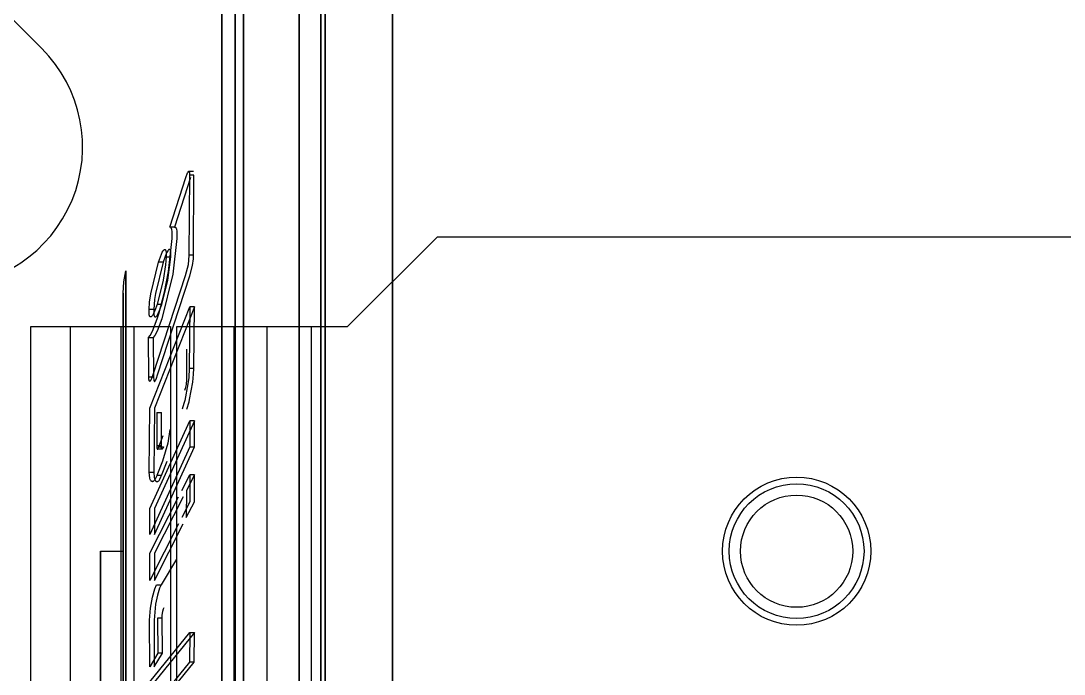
# Model space of a CAD drawing. Header units: millimetres. Extents: x 10366 to 13995, y 24552 to 29685.
# Drawn here: x 12633.1 to 12657.02, y 27334.73 to 27349.71 of the extents above; entities that cross this region are included whole.
import ezdxf

# ---------------------------------------------------------------- set-up
doc = ezdxf.new("R2010")
doc.units = ezdxf.units.MM
doc.header["$LTSCALE"] = 3
doc.layers.add('DomyÅ›lny', color=7, linetype='Continuous')

msp = doc.modelspace()

# ---------------------------------------------------------------- linework, layer by layer
at = {"layer": 'DomyÅ›lny'}
for p, q in [((12628.428, 27354.226), (12633.578, 27349.077)), ((12636.949, 27346.264), (12637.055, 27346.264)), ((12637.067, 27346.172), (12636.961, 27346.172)), ((12636.62, 27344.983), (12636.514, 27344.983)), ((12640.589, 27342.7), (12642.649, 27344.76)), ((12642.649, 27344.76), (12659.126, 27344.76)), ((12637.055, 27344.339), (12636.948, 27344.339)), ((12636.357, 27344.179), (12636.251, 27344.179)), ((12636.43, 27344.299), (12636.536, 27344.299)), ((12636.329, 27343.21), (12636.223, 27343.21)), ((12637.075, 27343.154), (12636.969, 27343.154)), ((12636.143, 27343.093), (12636.037, 27343.093)), ((12633.328, 27327.252), (12633.328, 27342.7)), ((12634.233, 27331.388), (12634.233, 27342.7)), ((12634.233, 27342.7), (12636.525, 27342.7)), ((12635.388, 27342.7), (12635.388, 27327.252)), ((12635.69, 27342.7), (12635.69, 27331.388)), ((12636.525, 27342.7), (12636.525, 27334.079)), ((12636.675, 27332.486), (12636.675, 27342.7)), ((12637.981, 27342.7), (12637.981, 27334.079)), ((12638.735, 27342.7), (12638.735, 27332.486)), ((12639.765, 27311.804), (12639.765, 27342.7)), ((12639.765, 27342.7), (12640.589, 27342.7)), ((12636.027, 27342.451), (12636.133, 27342.451)), ((12637.063, 27341.741), (12636.957, 27341.741)), ((12636.14, 27341.538), (12636.033, 27341.538)), ((12636.218, 27340.732), (12636.325, 27340.732)), ((12637.077, 27340.537), (12636.971, 27340.537)), ((12636.261, 27339.945), (12636.363, 27340.205)), ((12636.969, 27339.942), (12636.053, 27337.937)), ((12636.159, 27337.937), (12637.075, 27339.942)), ((12636.321, 27339.965), (12636.215, 27339.965)), ((12636.334, 27339.892), (12636.228, 27339.892)), ((12636.261, 27339.945), (12636.367, 27339.945)), ((12636.969, 27339.942), (12637.075, 27339.942)), ((12636.347, 27339.616), (12636.217, 27339.287)), ((12636.323, 27339.287), (12636.453, 27339.616)), ((12636.041, 27339.365), (12636.147, 27339.365)), ((12636.323, 27339.287), (12636.217, 27339.287)), ((12636.788, 27338.944), (12636.971, 27339.305)), ((12637.077, 27339.305), (12636.894, 27338.944)), ((12637.077, 27339.305), (12636.971, 27339.305)), ((12636.969, 27338.684), (12636.785, 27338.323)), ((12636.891, 27338.323), (12637.075, 27338.684)), ((12636.712, 27338.179), (12636.052, 27336.881)), ((12636.159, 27336.881), (12636.818, 27338.179)), ((12634.925, 27337.551), (12635.44, 27337.551)), ((12636.21, 27336.781), (12636.317, 27336.781)), ((12636.338, 27336.016), (12636.232, 27336.016)), ((12636.97, 27335.688), (12637.076, 27335.688)), ((12636.235, 27335.21), (12636.051, 27334.899)), ((12636.157, 27334.899), (12636.341, 27335.21)), ((12636.341, 27335.21), (12636.235, 27335.21)), ((12637.069, 27335.007), (12636.962, 27335.007))]:
    msp.add_line(p, q, dxfattribs=at)
for points in [[(12641.619, 27327.252, 0), (12641.619, 27364.449, 0)], [(12638.014, 27327.252, 0), (12638.014, 27294.968, 0), (12638.014, 27327.252, 0), (12638.014, 27359.536, 0)], [(12639.478, 27327.252, 0), (12639.478, 27300.553, 0), (12639.478, 27327.252, 0), (12639.478, 27353.952, 0)], [(12639.478, 27327.252, 0), (12639.478, 27353.952, 0)], [(12639.976, 27327.252, 0), (12639.976, 27353.926, 0)], [(12639.976, 27327.252, 0), (12639.976, 27353.926, 0), (12639.976, 27327.252, 0), (12639.976, 27300.579, 0)], [(12640.074, 27327.252, 0), (12640.074, 27300.682, 0), (12640.074, 27327.252, 0), (12640.074, 27353.823, 0)], [(12638.202, 27327.252, 0), (12638.202, 27352.999, 0), (12638.202, 27327.252, 0), (12638.202, 27301.506, 0)], [(12640.074, 27327.252, 0), (12640.074, 27353.101, 0), (12640.074, 27327.252, 0), (12640.074, 27301.403, 0)], [(12637.703, 27327.252, 0), (12637.703, 27301.894, 0), (12637.703, 27327.252, 0), (12637.703, 27352.611, 0)], [(12635.503, 27327.252, 0), (12635.503, 27343.98, 0), (12635.503, 27327.252, 0), (12635.503, 27310.524, 0)], [(12635.44, 27327.252, 0), (12635.44, 27311.033, 0), (12635.44, 27327.252, 0), (12635.44, 27343.471, 0)], [(12634.925, 27327.252, 0), (12634.925, 27316.954, 0), (12634.925, 27327.252, 0), (12634.925, 27337.551, 0)]]:
    msp.add_polyline3d(points, close=True, dxfattribs=at)
for points in [[(12636.883, 27346.119, 0), (12636.921, 27346.223, 0), (12636.931, 27346.244, 0), (12636.936, 27346.252, 0), (12636.94, 27346.258, 0), (12636.942, 27346.26, 0), (12636.944, 27346.262, 0), (12636.945, 27346.263, 0), (12636.946, 27346.263, 0), (12636.947, 27346.264, 0), (12636.948, 27346.264, 0), (12636.949, 27346.264, 0), (12636.949, 27346.264, 0), (12636.95, 27346.264, 0), (12636.951, 27346.264, 0), (12636.951, 27346.263, 0), (12636.952, 27346.263, 0), (12636.953, 27346.263, 0), (12636.953, 27346.261, 0), (12636.954, 27346.26, 0), (12636.956, 27346.257, 0), (12636.957, 27346.254, 0), (12636.959, 27346.246, 0), (12636.961, 27346.224, 0), (12636.961, 27346.172, 0)], [(12636.514, 27344.983, 0), (12636.883, 27346.119, 0)], [(12636.99, 27346.119, 0), (12636.62, 27344.983, 0)], [(12636.961, 27346.172, 0), (12636.948, 27344.339, 0)], [(12637.055, 27344.339, 0), (12637.067, 27346.172, 0)], [(12636.568, 27344.72, 0), (12636.568, 27344.823, 0), (12636.565, 27344.878, 0), (12636.558, 27344.927, 0), (12636.553, 27344.947, 0), (12636.547, 27344.961, 0), (12636.544, 27344.967, 0), (12636.542, 27344.971, 0), (12636.539, 27344.975, 0), (12636.536, 27344.978, 0), (12636.533, 27344.98, 0), (12636.53, 27344.981, 0), (12636.527, 27344.982, 0), (12636.524, 27344.983, 0), (12636.521, 27344.983, 0), (12636.514, 27344.983, 0)], [(12636.62, 27344.983, 0), (12636.625, 27344.983, 0), (12636.627, 27344.983, 0), (12636.63, 27344.983, 0), (12636.633, 27344.982, 0), (12636.636, 27344.981, 0), (12636.639, 27344.98, 0), (12636.642, 27344.978, 0), (12636.645, 27344.975, 0), (12636.648, 27344.971, 0), (12636.651, 27344.967, 0), (12636.656, 27344.954, 0), (12636.662, 27344.938, 0), (12636.67, 27344.891, 0), (12636.675, 27344.72, 0)], [(12636.222, 27342.875, 0), (12636.26, 27342.995, 0), (12636.389, 27343.488, 0), (12636.483, 27343.963, 0), (12636.568, 27344.72, 0)], [(12636.675, 27344.72, 0), (12636.579, 27343.905, 0), (12636.328, 27342.875, 0)], [(12636.251, 27344.179, 0), (12636.318, 27344.361, 0), (12636.339, 27344.405, 0), (12636.358, 27344.436, 0), (12636.374, 27344.456, 0), (12636.381, 27344.463, 0), (12636.384, 27344.465, 0), (12636.387, 27344.467, 0), (12636.39, 27344.468, 0), (12636.393, 27344.469, 0), (12636.396, 27344.47, 0), (12636.398, 27344.47, 0), (12636.401, 27344.47, 0), (12636.403, 27344.469, 0), (12636.405, 27344.468, 0), (12636.407, 27344.467, 0), (12636.409, 27344.466, 0), (12636.41, 27344.464, 0), (12636.413, 27344.46, 0), (12636.416, 27344.456, 0), (12636.419, 27344.448, 0), (12636.423, 27344.434, 0), (12636.428, 27344.402, 0), (12636.43, 27344.299, 0)], [(12636.536, 27344.299, 0), (12636.534, 27344.401, 0), (12636.529, 27344.434, 0), (12636.525, 27344.45, 0), (12636.52, 27344.459, 0), (12636.518, 27344.463, 0), (12636.516, 27344.465, 0), (12636.514, 27344.466, 0), (12636.512, 27344.468, 0), (12636.51, 27344.469, 0), (12636.508, 27344.469, 0), (12636.505, 27344.47, 0), (12636.503, 27344.47, 0), (12636.5, 27344.469, 0), (12636.497, 27344.469, 0), (12636.494, 27344.467, 0), (12636.491, 27344.465, 0), (12636.483, 27344.459, 0), (12636.474, 27344.449, 0), (12636.464, 27344.435, 0), (12636.437, 27344.389, 0), (12636.357, 27344.179, 0)], [(12636.948, 27344.339, 0), (12636.93, 27344.117, 0), (12636.867, 27343.865, 0)], [(12636.973, 27343.865, 0), (12637.034, 27344.099, 0), (12637.053, 27344.253, 0), (12637.055, 27344.339, 0)], [(12636.037, 27343.093, 0), (12636.049, 27343.258, 0), (12636.077, 27343.454, 0), (12636.251, 27344.179, 0)], [(12636.357, 27344.179, 0), (12636.184, 27343.456, 0), (12636.163, 27343.322, 0), (12636.143, 27343.093, 0)], [(12636.43, 27344.299, 0), (12636.417, 27344.119, 0), (12636.361, 27343.763, 0), (12636.223, 27343.21, 0)], [(12636.329, 27343.21, 0), (12636.468, 27343.763, 0), (12636.536, 27344.299, 0)], [(12635.44, 27343.471, 0), (12635.455, 27343.727, 0), (12635.503, 27343.98, 0)], [(12636.867, 27343.865, 0), (12636.126, 27341.592, 0)], [(12636.232, 27341.592, 0), (12636.973, 27343.865, 0)], [(12636.223, 27343.21, 0), (12636.171, 27343.067, 0), (12636.139, 27342.998, 0), (12636.113, 27342.954, 0), (12636.102, 27342.941, 0), (12636.094, 27342.933, 0), (12636.087, 27342.928, 0), (12636.081, 27342.924, 0), (12636.079, 27342.923, 0), (12636.076, 27342.923, 0), (12636.074, 27342.922, 0), (12636.072, 27342.922, 0), (12636.069, 27342.922, 0), (12636.067, 27342.923, 0), (12636.065, 27342.923, 0), (12636.064, 27342.924, 0), (12636.062, 27342.925, 0), (12636.06, 27342.926, 0), (12636.059, 27342.927, 0), (12636.056, 27342.931, 0), (12636.053, 27342.934, 0), (12636.049, 27342.942, 0), (12636.046, 27342.951, 0), (12636.042, 27342.968, 0), (12636.038, 27342.999, 0), (12636.037, 27343.093, 0)], [(12636.055, 27340.834, 0), (12636.969, 27343.154, 0)], [(12636.143, 27343.093, 0), (12636.144, 27343.01, 0), (12636.147, 27342.974, 0), (12636.152, 27342.954, 0), (12636.155, 27342.945, 0), (12636.158, 27342.936, 0), (12636.161, 27342.933, 0), (12636.163, 27342.929, 0), (12636.166, 27342.926, 0), (12636.168, 27342.925, 0), (12636.17, 27342.924, 0), (12636.172, 27342.923, 0), (12636.173, 27342.923, 0), (12636.175, 27342.922, 0), (12636.178, 27342.922, 0), (12636.18, 27342.922, 0), (12636.182, 27342.923, 0), (12636.185, 27342.923, 0), (12636.187, 27342.924, 0), (12636.193, 27342.927, 0), (12636.2, 27342.933, 0), (12636.209, 27342.941, 0), (12636.219, 27342.954, 0), (12636.246, 27342.998, 0), (12636.277, 27343.067, 0), (12636.329, 27343.21, 0)], [(12637.075, 27343.154, 0), (12636.161, 27340.834, 0)], [(12636.969, 27343.154, 0), (12636.957, 27341.741, 0)], [(12637.063, 27341.741, 0), (12637.075, 27343.154, 0)], [(12633.328, 27342.7, 0), (12633.328, 27342.7, 0), (12633.328, 27342.7, 0), (12633.328, 27342.7, 0), (12633.328, 27342.7, 0), (12633.328, 27342.7, 0), (12633.328, 27342.7, 0), (12633.328, 27342.7, 0), (12633.328, 27342.7, 0), (12633.328, 27342.7, 0), (12633.328, 27342.7, 0), (12633.328, 27342.7, 0), (12633.329, 27342.7, 0), (12633.33, 27342.7, 0), (12633.335, 27342.7, 0), (12633.353, 27342.7, 0), (12633.429, 27342.7, 0), (12634.233, 27342.7, 0)], [(12636.027, 27342.451, 0), (12636.062, 27342.499, 0), (12636.114, 27342.596, 0), (12636.222, 27342.875, 0)], [(12636.328, 27342.875, 0), (12636.22, 27342.595, 0), (12636.169, 27342.499, 0), (12636.133, 27342.451, 0)], [(12636.675, 27342.7, 0), (12636.675, 27342.7, 0), (12636.675, 27342.7, 0), (12636.675, 27342.7, 0), (12636.675, 27342.7, 0), (12636.675, 27342.7, 0), (12636.675, 27342.7, 0), (12636.675, 27342.7, 0), (12636.675, 27342.7, 0), (12636.675, 27342.7, 0), (12636.675, 27342.7, 0), (12636.676, 27342.7, 0), (12636.677, 27342.7, 0), (12636.681, 27342.7, 0), (12636.697, 27342.7, 0), (12636.766, 27342.7, 0), (12637.056, 27342.7, 0), (12639.765, 27342.7, 0)], [(12636.033, 27341.538, 0), (12636.027, 27342.451, 0)], [(12636.133, 27342.451, 0), (12636.14, 27341.538, 0)], [(12636.897, 27342.183, 0), (12636.894, 27341.486, 0)], [(12636.957, 27341.741, 0), (12636.946, 27341.535, 0), (12636.928, 27341.386, 0), (12636.855, 27341.007, 0), (12636.837, 27340.938, 0), (12636.793, 27340.804, 0)], [(12636.899, 27340.804, 0), (12636.954, 27340.978, 0), (12636.967, 27341.03, 0), (12637.039, 27341.425, 0), (12637.059, 27341.613, 0), (12637.063, 27341.741, 0)], [(12636.126, 27341.592, 0), (12636.096, 27341.509, 0), (12636.078, 27341.47, 0), (12636.073, 27341.462, 0), (12636.067, 27341.454, 0), (12636.064, 27341.45, 0), (12636.061, 27341.448, 0), (12636.059, 27341.447, 0), (12636.058, 27341.446, 0), (12636.057, 27341.445, 0), (12636.055, 27341.445, 0), (12636.054, 27341.445, 0), (12636.053, 27341.445, 0), (12636.052, 27341.445, 0), (12636.051, 27341.445, 0), (12636.05, 27341.446, 0), (12636.049, 27341.446, 0), (12636.048, 27341.447, 0), (12636.047, 27341.449, 0), (12636.045, 27341.451, 0), (12636.043, 27341.455, 0), (12636.042, 27341.46, 0), (12636.039, 27341.471, 0), (12636.035, 27341.499, 0), (12636.033, 27341.538, 0)], [(12636.14, 27341.538, 0), (12636.144, 27341.479, 0), (12636.146, 27341.466, 0), (12636.15, 27341.455, 0), (12636.152, 27341.451, 0), (12636.153, 27341.449, 0), (12636.154, 27341.447, 0), (12636.155, 27341.447, 0), (12636.156, 27341.446, 0), (12636.157, 27341.445, 0), (12636.158, 27341.445, 0), (12636.159, 27341.445, 0), (12636.16, 27341.445, 0), (12636.161, 27341.445, 0), (12636.163, 27341.445, 0), (12636.164, 27341.446, 0), (12636.165, 27341.446, 0), (12636.167, 27341.447, 0), (12636.17, 27341.45, 0), (12636.173, 27341.453, 0), (12636.179, 27341.461, 0), (12636.188, 27341.479, 0), (12636.206, 27341.518, 0), (12636.232, 27341.592, 0)], [(12636.894, 27341.486, 0), (12636.886, 27341.372, 0), (12636.865, 27341.281, 0), (12636.849, 27341.233, 0)], [(12636.041, 27339.365, 0), (12636.055, 27340.834, 0)], [(12636.161, 27340.834, 0), (12636.147, 27339.365, 0)], [(12636.055, 27338.532, 0), (12636.971, 27340.537, 0)], [(12637.077, 27340.537, 0), (12636.161, 27338.532, 0)], [(12636.218, 27340.732, 0), (12636.215, 27339.965, 0)], [(12636.321, 27339.965, 0), (12636.325, 27340.732, 0)], [(12636.971, 27340.537, 0), (12636.969, 27339.942, 0)], [(12637.075, 27339.942, 0), (12637.077, 27340.537, 0)], [(12636.512, 27340.345, 0), (12636.469, 27340.03, 0), (12636.347, 27339.616, 0)], [(12636.215, 27339.965, 0), (12636.216, 27339.931, 0), (12636.217, 27339.916, 0), (12636.219, 27339.904, 0), (12636.221, 27339.9, 0), (12636.222, 27339.897, 0), (12636.223, 27339.895, 0), (12636.224, 27339.894, 0), (12636.225, 27339.893, 0), (12636.225, 27339.892, 0), (12636.226, 27339.892, 0), (12636.227, 27339.892, 0), (12636.227, 27339.892, 0), (12636.227, 27339.892, 0), (12636.228, 27339.892, 0), (12636.228, 27339.892, 0), (12636.229, 27339.892, 0), (12636.229, 27339.892, 0), (12636.23, 27339.892, 0), (12636.231, 27339.892, 0), (12636.232, 27339.893, 0), (12636.234, 27339.894, 0), (12636.235, 27339.896, 0), (12636.239, 27339.901, 0), (12636.248, 27339.916, 0), (12636.261, 27339.945, 0)], [(12636.367, 27339.945, 0), (12636.349, 27339.906, 0), (12636.345, 27339.899, 0), (12636.341, 27339.895, 0), (12636.339, 27339.894, 0), (12636.338, 27339.893, 0), (12636.336, 27339.892, 0), (12636.336, 27339.892, 0), (12636.335, 27339.892, 0), (12636.335, 27339.892, 0), (12636.334, 27339.892, 0), (12636.334, 27339.892, 0), (12636.333, 27339.892, 0), (12636.333, 27339.892, 0), (12636.333, 27339.892, 0), (12636.332, 27339.892, 0), (12636.331, 27339.893, 0), (12636.33, 27339.894, 0), (12636.33, 27339.894, 0), (12636.329, 27339.896, 0), (12636.328, 27339.898, 0), (12636.326, 27339.903, 0), (12636.324, 27339.914, 0), (12636.321, 27339.965, 0)], [(12636.217, 27339.287, 0), (12636.212, 27339.275, 0), (12636.192, 27339.23, 0), (12636.163, 27339.18, 0), (12636.155, 27339.17, 0), (12636.147, 27339.162, 0), (12636.138, 27339.155, 0), (12636.133, 27339.152, 0), (12636.128, 27339.149, 0), (12636.124, 27339.147, 0), (12636.119, 27339.146, 0), (12636.114, 27339.145, 0), (12636.109, 27339.145, 0), (12636.104, 27339.146, 0), (12636.099, 27339.148, 0), (12636.094, 27339.15, 0), (12636.09, 27339.153, 0), (12636.086, 27339.156, 0), (12636.082, 27339.16, 0), (12636.074, 27339.17, 0), (12636.068, 27339.182, 0), (12636.062, 27339.194, 0), (12636.054, 27339.223, 0), (12636.044, 27339.294, 0), (12636.041, 27339.365, 0)], [(12636.147, 27339.365, 0), (12636.157, 27339.239, 0), (12636.164, 27339.208, 0), (12636.169, 27339.193, 0), (12636.175, 27339.18, 0), (12636.182, 27339.168, 0), (12636.186, 27339.163, 0), (12636.19, 27339.158, 0), (12636.194, 27339.154, 0), (12636.199, 27339.151, 0), (12636.203, 27339.148, 0), (12636.209, 27339.147, 0), (12636.214, 27339.146, 0), (12636.219, 27339.145, 0), (12636.224, 27339.146, 0), (12636.229, 27339.147, 0), (12636.234, 27339.149, 0), (12636.239, 27339.151, 0), (12636.248, 27339.158, 0), (12636.257, 27339.166, 0), (12636.265, 27339.175, 0), (12636.281, 27339.199, 0), (12636.309, 27339.253, 0), (12636.323, 27339.287, 0)], [(12636.971, 27339.305, 0), (12636.969, 27338.684, 0)], [(12637.075, 27338.684, 0), (12637.077, 27339.305, 0)], [(12636.894, 27338.944, 0), (12636.891, 27338.323, 0)], [(12636.055, 27337.502, 0), (12636.714, 27338.8, 0)], [(12636.821, 27338.8, 0), (12636.161, 27337.502, 0)], [(12636.053, 27337.937, 0), (12636.055, 27338.532, 0)], [(12636.161, 27338.532, 0), (12636.159, 27337.937, 0)], [(12636.052, 27336.881, 0), (12636.055, 27337.502, 0)], [(12636.161, 27337.502, 0), (12636.159, 27336.881, 0)], [(12636.665, 27337.371, 0), (12636.317, 27336.781, 0)], [(12636.049, 27335.968, 0), (12636.067, 27336.245, 0), (12636.112, 27336.499, 0), (12636.166, 27336.686, 0), (12636.21, 27336.781, 0)], [(12636.317, 27336.781, 0), (12636.279, 27336.703, 0), (12636.229, 27336.543, 0), (12636.186, 27336.334, 0), (12636.155, 27335.968, 0)], [(12636.338, 27336.016, 0), (12636.34, 27336.078, 0), (12636.353, 27336.175, 0), (12636.37, 27336.23, 0), (12636.384, 27336.258, 0)], [(12636.051, 27334.899, 0), (12636.049, 27335.968, 0)], [(12636.155, 27335.968, 0), (12636.157, 27334.899, 0)], [(12636.232, 27336.016, 0), (12636.235, 27335.21, 0)], [(12636.341, 27335.21, 0), (12636.338, 27336.016, 0)], [(12636.055, 27334.553, 0), (12636.97, 27335.688, 0)], [(12637.076, 27335.688, 0), (12636.161, 27334.553, 0)], [(12636.97, 27335.688, 0), (12636.962, 27335.007, 0)], [(12637.069, 27335.007, 0), (12637.076, 27335.688, 0)], [(12636.962, 27335.007, 0), (12636.046, 27333.872, 0)], [(12636.153, 27333.872, 0), (12637.069, 27335.007, 0)]]:
    msp.add_polyline3d(points, dxfattribs=at)
for radius in [1.699, 1.545, 1.287]:
    msp.add_circle((12650.887, 27337.551), radius, dxfattribs=at)
msp.add_arc((12631.32, 27346.819), 3.193, 270, 45, dxfattribs=at)

doc.saveas('drawing.dxf')
